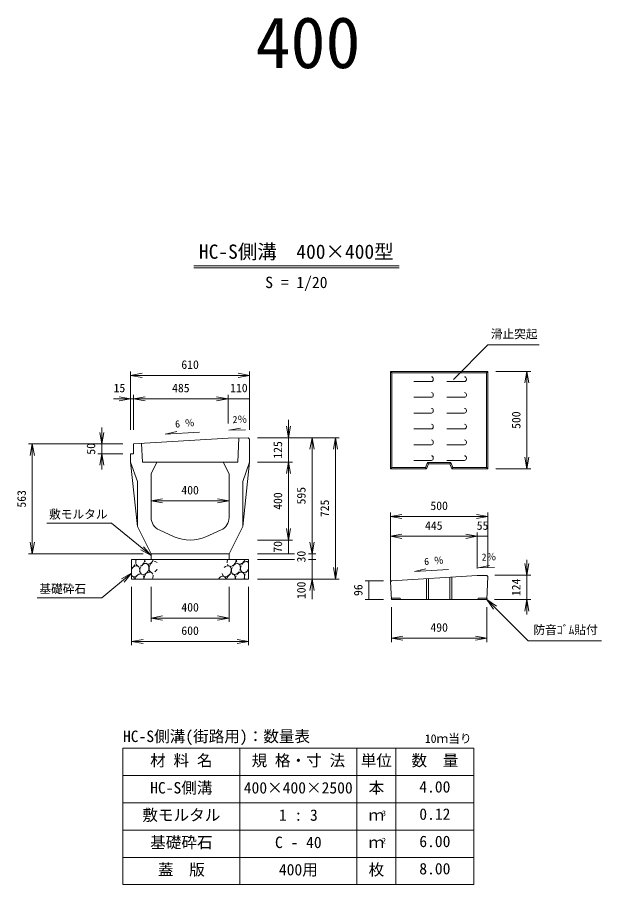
# Model space of a CAD drawing. Units: millimetres, scale not verified. Extents: x 7326 to 28050, y 3664 to 17948.
# Drawn here: x 18189 to 21184, y 3664 to 8113 of the extents above; entities that cross this region are included whole.
import ezdxf
from ezdxf.enums import TextEntityAlignment as Align

# ---------------------------------------------------------------- set-up
doc = ezdxf.new("R2010")
doc.units = ezdxf.units.MM
doc.header["$LTSCALE"] = 20
doc.layers.add('0_2', color=4, linetype='Continuous', lineweight=18)
doc.styles.add('ＭＳ ゴシック-5.0-0.0', font='')
doc.styles.get('ＭＳ ゴシック-5.0-0.0').set_extended_font_data('ＭＳ ゴシック-5.0-0.0')

msp = doc.modelspace()

# ---------------------------------------------------------------- linework, layer by layer
at = {"layer": '0_2'}
for p, q in [((19092.61, 6838.57), (20146.19, 6838.57)), ((19092.61, 6828.57), (20146.19, 6828.57)), ((20424.41, 6256), (20601.52, 6433.1)), ((20601.52, 6433.1), (20863.43, 6433.1)), ((18769.4, 5996.67), (18769.4, 6296.67)), ((18769.4, 6276.67), (18828.49, 6287.09)), ((18769.4, 6276.67), (18828.49, 6266.25)), ((19379.4, 6276.67), (18769.4, 6276.67)), ((19379.4, 6276.67), (19320.31, 6287.09)), ((19379.4, 6276.67), (19320.31, 6266.25)), ((19379.4, 5996.67), (19379.4, 6296.67)), ((20101.32, 6296.92), (20108.32, 6289.92)), ((20108.32, 5803.92), (20108.32, 6289.92)), ((20108.32, 6289.92), (20594.32, 6289.92)), ((20601.32, 6296.92), (20594.32, 6289.92)), ((20594.32, 6289.92), (20594.32, 5803.92)), ((20641.32, 6296.92), (20821.32, 6296.92)), ((20801.32, 6296.92), (20790.9, 6237.83)), ((20801.32, 6296.92), (20811.74, 6237.83)), ((20801.32, 5796.92), (20801.32, 6296.92)), ((20221.32, 6244.92), (20311.32, 6244.92)), ((20321.32, 6258.92), (20321.32, 6254.92)), ((20391.32, 6244.92), (20481.32, 6244.92)), ((20491.32, 6258.92), (20491.32, 6254.92)), ((18769.4, 6156.67), (18681.98, 6156.67)), ((18769.4, 6156.67), (18710.31, 6167.09)), ((18769.4, 6156.67), (18710.31, 6146.25)), ((18769.4, 6156.67), (18784.4, 6156.67)), ((18784.4, 5996.67), (18784.4, 6176.67)), ((18784.4, 6156.67), (18843.49, 6167.09)), ((18784.4, 6156.67), (18843.49, 6146.25)), ((19269.4, 6156.67), (18784.4, 6156.67)), ((19269.4, 6156.67), (19210.31, 6167.09)), ((19269.4, 6156.67), (19210.31, 6146.25)), ((19269.4, 6029.39), (19269.4, 6176.67)), ((19269.4, 6156.67), (19379.4, 6156.67)), ((20221.32, 6163.92), (20311.32, 6163.92)), ((20321.32, 6177.92), (20321.32, 6173.92)), ((20391.32, 6163.92), (20481.32, 6163.92)), ((20491.32, 6177.92), (20491.32, 6173.92)), ((20321.32, 6096.92), (20321.32, 6092.92)), ((20491.32, 6096.92), (20491.32, 6092.92)), ((20221.32, 6082.92), (20311.32, 6082.92)), ((20391.32, 6082.92), (20481.32, 6082.92)), ((18621.02, 5924.67), (18621.02, 6009.74)), ((19579.4, 5956.67), (19568.98, 6015.76)), ((19579.4, 5956.67), (19579.4, 6047.8)), ((19579.4, 5956.67), (19589.82, 6015.76)), ((20321.32, 6015.92), (20321.32, 6011.92)), ((20491.32, 6015.92), (20491.32, 6011.92)), ((18621.02, 5924.67), (18610.6, 5983.76)), ((18621.02, 5924.67), (18631.44, 5983.76)), ((18947.02, 5975.19), (19005.38, 5989.13)), ((18947.02, 5975.19), (19121.67, 5985.67)), ((19273.63, 5994.78), (19332.5, 6006.38)), ((19273.63, 5994.78), (19357.68, 5996.47)), ((20221.32, 6001.92), (20311.32, 6001.92)), ((20391.32, 6001.92), (20481.32, 6001.92)), ((18245.18, 5924.67), (18729.4, 5924.67)), ((18265.18, 5924.67), (18254.76, 5865.59)), ((18265.18, 5924.67), (18275.6, 5865.59)), ((18265.18, 5924.67), (18265.18, 5361.67)), ((18621.02, 5924.67), (18621.02, 5874.67)), ((19419.4, 5956.67), (19839.4, 5956.67)), ((19579.4, 5956.67), (19579.4, 5831.67)), ((19699.4, 5956.67), (19688.98, 5897.59)), ((19699.4, 5956.67), (19709.82, 5897.59)), ((19699.4, 5956.67), (19699.4, 5361.67)), ((19819.4, 5956.67), (19808.98, 5897.59)), ((19819.4, 5956.67), (19829.82, 5897.59)), ((19819.4, 5956.67), (19819.4, 5231.67)), ((20221.32, 5920.92), (20311.32, 5920.92)), ((20321.32, 5934.92), (20321.32, 5930.92)), ((20391.32, 5920.92), (20481.32, 5920.92)), ((20491.32, 5934.92), (20491.32, 5930.92)), ((18601.02, 5874.67), (18729.4, 5874.67)), ((18621.02, 5874.67), (18610.6, 5815.59)), ((18621.02, 5874.67), (18621.02, 5794.23)), ((18621.02, 5874.67), (18631.44, 5815.59)), ((18804.4, 5501.67), (18769.4, 5831.67)), ((19379.4, 5831.67), (19344.4, 5501.67)), ((19419.4, 5831.67), (19599.4, 5831.67)), ((19579.4, 5831.67), (19568.98, 5772.59)), ((19579.4, 5831.67), (19589.82, 5772.59)), ((19579.4, 5431.67), (19579.4, 5831.67)), ((20221.32, 5839.92), (20311.32, 5839.92)), ((20321.32, 5853.92), (20321.32, 5849.92)), ((20391.32, 5839.92), (20481.32, 5839.92)), ((20491.32, 5853.92), (20491.32, 5849.92)), ((20801.32, 5796.92), (20790.9, 5856.01)), ((20801.32, 5796.92), (20811.74, 5856.01)), ((20108.32, 5803.92), (20101.32, 5796.92)), ((20281.58, 5803.92), (20108.32, 5803.92)), ((20291.58, 5828.92), (20281.58, 5803.92)), ((20281.58, 5803.92), (20286.32, 5796.92)), ((20411.06, 5828.92), (20291.58, 5828.92)), ((20291.58, 5828.92), (20296.32, 5821.92)), ((20411.06, 5828.92), (20406.32, 5821.92)), ((20421.06, 5803.92), (20411.06, 5828.92)), ((20421.06, 5803.92), (20416.32, 5796.92)), ((20594.32, 5803.92), (20421.06, 5803.92)), ((20594.32, 5803.92), (20601.32, 5796.92)), ((20641.32, 5796.92), (20821.32, 5796.92)), ((18874.4, 5632.55), (18933.49, 5642.97)), ((18874.4, 5632.55), (18933.49, 5622.13)), ((18874.4, 5632.55), (19274.4, 5632.55)), ((19274.4, 5632.55), (19215.31, 5642.97)), ((19274.4, 5632.55), (19215.31, 5622.13)), ((20101.32, 5222.41), (20101.32, 5572.29)), ((20101.32, 5552.29), (20160.41, 5562.71)), ((20601.32, 5552.29), (20542.23, 5562.71)), ((20601.32, 5291.41), (20601.32, 5572.29)), ((18671.35, 5518.68), (18339.87, 5518.68)), ((18874.4, 5351.67), (18671.35, 5518.68)), ((20101.32, 5552.29), (20160.41, 5541.88)), ((20601.32, 5552.29), (20101.32, 5552.29)), ((20601.32, 5552.29), (20542.23, 5541.88)), ((19579.4, 5431.67), (19568.98, 5490.76)), ((19579.4, 5431.67), (19589.82, 5490.76)), ((19419.4, 5431.67), (19599.4, 5431.67)), ((19579.4, 5431.67), (19579.4, 5361.67)), ((20101.32, 5450.79), (20160.41, 5461.21)), ((20101.32, 5450.79), (20160.41, 5440.38)), ((20546.49, 5450.79), (20101.32, 5450.79)), ((20546.49, 5450.79), (20487.4, 5461.21)), ((20546.49, 5450.79), (20487.4, 5440.38)), ((20546.49, 5286.12), (20546.49, 5470.79)), ((20546.49, 5450.79), (20601.32, 5450.79)), ((18265.18, 5361.67), (18254.76, 5420.76)), ((18265.18, 5361.67), (18275.6, 5420.76)), ((18874.4, 5351.67), (18835.39, 5397.26)), ((19699.4, 5361.67), (19688.98, 5420.76)), ((19699.4, 5361.67), (19709.82, 5420.76)), ((18245.18, 5361.67), (18834.4, 5361.67)), ((18874.4, 5351.67), (18822.15, 5381.16)), ((19419.4, 5361.67), (19609.37, 5361.67)), ((19681.54, 5361.67), (19719.4, 5361.67)), ((19699.4, 5361.67), (19699.4, 5331.67)), ((19419.4, 5331.67), (19609.37, 5331.67)), ((19681.54, 5331.67), (19719.4, 5331.67)), ((19699.4, 5331.67), (19699.4, 5231.67)), ((20550.72, 5289.43), (20609.59, 5301.03)), ((20801.32, 5251.41), (20790.9, 5310.5)), ((20801.32, 5251.41), (20801.32, 5330.46)), ((20801.32, 5251.41), (20811.74, 5310.5)), ((18774.4, 5261.67), (18621.35, 5135.79)), ((18774.4, 5261.67), (18722.15, 5232.19)), ((18774.4, 5261.67), (18735.39, 5216.09)), ((19819.4, 5231.67), (19808.98, 5290.76)), ((19819.4, 5231.67), (19829.82, 5290.76)), ((20224.1, 5269.83), (20282.46, 5283.77)), ((20224.1, 5269.83), (20398.76, 5280.31)), ((20550.72, 5289.43), (20634.76, 5291.11)), ((20636.32, 5251.41), (20821.32, 5251.41)), ((20801.32, 5126.41), (20801.32, 5251.41)), ((19419.4, 5231.67), (19839.4, 5231.67)), ((19699.4, 5231.67), (19688.98, 5172.59)), ((19699.4, 5231.67), (19699.4, 5128.85)), ((19699.4, 5231.67), (19709.82, 5172.59)), ((19971.32, 5222.7), (20066.15, 5222.7)), ((19991.32, 5222.7), (19991.32, 5126.41)), ((20286.32, 5231.25), (20286.32, 5126.41)), ((20296.32, 5231.89), (20296.32, 5126.41)), ((20406.32, 5238.93), (20406.32, 5126.41)), ((20416.32, 5239.57), (20416.32, 5126.41)), ((18774.4, 4891.67), (18774.4, 5191.67)), ((18874.4, 5011.67), (18874.4, 5191.67)), ((19274.4, 5011.67), (19274.4, 5191.67)), ((19374.4, 4891.67), (19374.4, 5191.67)), ((18621.35, 5135.79), (18289.87, 5135.79)), ((19971.32, 5126.41), (20066.32, 5126.41)), ((20151.32, 5133.41), (20105.95, 5133.41)), ((20151.32, 5133.41), (20153.2, 5126.41)), ((20551.32, 5133.41), (20549.44, 5126.41)), ((20551.32, 5133.41), (20596.69, 5133.41)), ((20596.32, 5126.41), (20645.47, 5091.99)), ((20596.32, 5126.41), (20630.73, 5077.26)), ((20596.32, 5126.41), (20807.34, 4915.38)), ((20635.65, 5126.41), (20821.32, 5126.41)), ((20801.32, 5126.41), (20790.9, 5067.32)), ((20801.32, 5126.41), (20811.74, 5067.32)), ((20801.32, 5049.85), (20801.32, 5126.41)), ((20106.32, 4908.08), (20106.32, 5086.41)), ((20596.32, 4908.08), (20596.32, 5086.41)), ((18874.4, 5031.67), (18933.49, 5042.09)), ((18874.4, 5031.67), (18933.49, 5021.25)), ((18874.4, 5031.67), (19274.4, 5031.67)), ((19274.4, 5031.67), (19215.31, 5042.09)), ((19274.4, 5031.67), (19215.31, 5021.25)), ((18774.4, 4911.67), (18833.49, 4922.09)), ((18774.4, 4911.67), (18833.49, 4901.25)), ((18774.4, 4911.67), (19374.4, 4911.67)), ((19374.4, 4911.67), (19315.31, 4922.09)), ((19374.4, 4911.67), (19315.31, 4901.25)), ((20106.32, 4928.08), (20165.41, 4938.49)), ((20106.32, 4928.08), (20165.41, 4917.66)), ((20106.32, 4928.08), (20596.32, 4928.08)), ((20596.32, 4928.08), (20537.23, 4938.49)), ((20596.32, 4928.08), (20537.23, 4917.66)), ((21184.38, 4915.38), (20807.34, 4915.38)), ((19929.4, 4363.61), (19929.4, 3663.61)), ((20129.4, 4363.61), (20129.4, 3663.61)), ((18729.4, 4083.61), (20529.4, 4083.61)), ((18729.4, 3943.61), (20529.4, 3943.61)), ((18729.4, 3803.61), (20529.4, 3803.61))]:
    msp.add_line(p, q, dxfattribs=at)
at = {"layer": '0_2', "color": 2}
for p, q in [((20101.32, 6296.92), (20601.32, 6296.92)), ((20101.32, 5796.92), (20101.32, 6296.92)), ((20601.32, 5796.92), (20601.32, 6296.92)), ((19269.4, 5954.47), (18784.4, 5925.37)), ((18784.4, 5925.37), (18784.4, 5874.67)), ((18824.24, 5927.76), (18829.4, 5831.67)), ((19372.4, 5956.53), (19269.4, 5954.47)), ((19319.4, 5831.67), (19324.36, 5955.57)), ((19372.4, 5956.53), (19379.4, 5949.67)), ((19379.4, 5949.67), (19379.4, 5831.67)), ((18769.4, 5874.67), (18769.4, 5831.67)), ((18769.4, 5874.67), (18784.4, 5874.67)), ((18769.4, 5831.67), (18804.4, 5731.62)), ((18829.4, 5831.67), (19319.4, 5831.67)), ((18904.4, 5831.67), (18874.4, 5771.67)), ((19244.4, 5831.67), (19274.4, 5771.67)), ((19379.4, 5831.67), (19344.4, 5731.62)), ((20101.32, 5796.92), (20286.32, 5796.92)), ((20296.32, 5821.92), (20286.32, 5796.92)), ((20296.32, 5821.92), (20406.32, 5821.92)), ((20406.32, 5821.92), (20416.32, 5796.92)), ((20416.32, 5796.92), (20601.32, 5796.92)), ((18874.4, 5547.17), (18874.4, 5771.67)), ((19274.4, 5547.17), (19274.4, 5771.67)), ((18804.4, 5731.62), (18804.4, 5501.67)), ((19344.4, 5731.62), (19344.4, 5501.67)), ((18804.4, 5501.67), (18874.4, 5361.67)), ((18915.98, 5483.2), (18993.21, 5448.9)), ((19232.82, 5483.2), (19155.6, 5448.9)), ((19344.4, 5501.67), (19274.4, 5361.67)), ((18874.4, 5361.67), (19274.4, 5361.67)), ((18874.4, 5331.67), (18874.4, 5361.67)), ((19274.4, 5331.67), (19274.4, 5361.67)), ((18774.4, 5231.67), (18774.4, 5331.67)), ((18774.4, 5331.67), (19374.4, 5331.67)), ((19374.4, 5231.67), (19374.4, 5331.67)), ((18774.4, 5231.67), (19374.4, 5231.67)), ((20106.15, 5222.7), (20101.43, 5217.41)), ((20101.43, 5217.41), (20106.32, 5126.41)), ((20546.49, 5249.12), (20106.15, 5222.7)), ((20596.27, 5250.11), (20546.49, 5249.12)), ((20596.27, 5250.11), (20601.07, 5245.22)), ((20601.07, 5245.22), (20596.32, 5126.41)), ((20106.32, 5126.41), (20596.32, 5126.41)), ((18729.4, 4363.61), (18729.4, 3663.61)), ((18729.4, 4363.61), (20529.4, 4363.61)), ((19329.4, 4363.61), (19329.4, 3663.61)), ((20529.4, 4363.61), (20529.4, 3663.61)), ((18729.4, 4223.61), (20529.4, 4223.61)), ((18729.4, 3663.61), (20529.4, 3663.61))]:
    msp.add_line(p, q, dxfattribs=at)
at = {"layer": '0_2', "color": 9}
for p, q in [((20106.32, 5126.41), (20105.95, 5133.41)), ((20105.95, 5133.41), (20151.32, 5133.41)), ((20153.2, 5126.41), (20106.32, 5126.41)), ((20151.32, 5133.41), (20153.2, 5126.41)), ((20551.32, 5133.41), (20549.44, 5126.41)), ((20549.44, 5126.41), (20596.32, 5126.41)), ((20596.69, 5133.41), (20551.32, 5133.41)), ((20596.32, 5126.41), (20596.69, 5133.41))]:
    msp.add_line(p, q, dxfattribs=at)
at = {"layer": '0_2'}
for centre, start, end in [((20311.32, 6258.92), 0, 90), ((20311.32, 6254.92), 270, 0), ((20481.32, 6258.92), 0, 90), ((20481.32, 6254.92), 270, 0), ((20311.32, 6177.92), 0, 90), ((20481.32, 6177.92), 0, 90), ((20311.32, 6173.92), 270, 0), ((20481.32, 6173.92), 270, 0), ((20311.32, 6096.92), 0, 90), ((20481.32, 6096.92), 0, 90), ((20311.32, 6092.92), 270, 0), ((20481.32, 6092.92), 270, 0), ((20311.32, 6015.92), 0, 90), ((20311.32, 6011.92), 270, 0), ((20481.32, 6015.92), 0, 90), ((20481.32, 6011.92), 270, 0), ((20311.32, 5934.92), 0, 90), ((20311.32, 5930.92), 270, 0), ((20481.32, 5934.92), 0, 90), ((20481.32, 5930.92), 270, 0), ((20311.32, 5853.92), 0, 90), ((20311.32, 5849.92), 270, 0), ((20481.32, 5853.92), 0, 90), ((20481.32, 5849.92), 270, 0)]:
    msp.add_arc(centre, 10, start, end, dxfattribs=at)
at = {"layer": '0_2', "color": 2}
for centre, radius, start, end in [((18944.4, 5547.17), 70, 180, 246.04774), ((19204.4, 5547.17), 70, 293.95226, 0), ((19074.4, 5631.67), 200, 246.04774, 293.95226)]:
    msp.add_arc(centre, radius, start, end, dxfattribs=at)
at = {"layer": '0_2'}
for centre, start_param, end_param in [((18772.34, 5314.73), 3.8493841, 4.6902001), ((18793.22, 5271.82), 4.8928581, 7.840068), ((18818.79, 5325.47), 1.6822672, 3.0041978), ((18772.34, 5314.73), 5.1474802, 5.7147216), ((18840.01, 5283.04), 1.5802698, 7.6313716), ((18818.79, 5325.47), 3.7709083, 5.2928579), ((18865.87, 5336.68), 2.0795248, 2.547628), ((18865.87, 5336.68), 2.9199025, 4.8956003), ((18887.24, 5293.21), 1.0316857, 3.395071), ((18887.24, 5293.21), 6.0011175, 6.7364116), ((19262.07, 5271.42), 2.320676, 7.4860293), ((19287.64, 5325.07), 1.6822672, 2.2705704), ((19287.64, 5325.07), 2.5502995, 5.2928579), ((19308.86, 5282.64), 4.8597842, 7.6713492), ((19334.72, 5336.28), 2.0795248, 2.5744435), ((19334.72, 5336.28), 2.9579169, 4.8956003), ((19356.09, 5292.81), 1.6954897, 4.6625812), ((19356.09, 5292.81), 6.0011175, 7.7378401), ((18793.22, 5271.82), 2.8236307, 4.347989), ((18814.07, 5229.24), 0.0324618, 1.8168834), ((18861.01, 5239.43), 1.3150626, 2.1784748), ((18861.01, 5239.43), 5.7286705, 7.256989), ((18887.24, 5293.21), 4.0306578, 4.6625812), ((19282.92, 5228.84), 0.7069732, 1.8168834), ((19308.86, 5282.64), 1.6079237, 4.5711327), ((19282.92, 5228.84), 5.1582417, 6.5669059), ((19329.86, 5239.03), 4.7966503, 7.602652), ((19376.94, 5250.24), 1.6544758, 2.6284553), ((19376.94, 5250.24), 0.7283933, 1.3802926), ((18766.99, 5218.03), 5.5751573, 6.5743529), ((18814.07, 5229.24), 5.1582417, 5.8599737), ((18861.01, 5239.43), 4.7966503, 5.462491), ((19235.84, 5217.63), 5.5751573, 7.6831531), ((19329.86, 5239.03), 1.6215093, 2.1784748)]:
    msp.add_ellipse(centre, major_axis=(13.56, 26.74), ratio=0.710984, start_param=start_param, end_param=end_param, dxfattribs=at)

# ---------------------------------------------------------------- texts
at = {"layer": '0_2', "color": 7, "style": 'ＭＳ ゴシック-5.0-0.0'}
for s, height, p in [('400', 263.9, (19409.43, 7773.5)), ('HC-S側溝\u3000400×400型', 73.31, (19119.47, 6852.64)), ('S = 1/20', 58.65, (19459.47, 6706.64)), ('滑止突起', 43.99, (20615.74, 6453.23)), ('610', 43.99, (19029.4, 6296.67)), ('15', 43.99, (18681.98, 6176.67)), ('485', 43.99, (18981.9, 6176.67)), ('110', 43.99, (19279.4, 6176.67)), ('400', 43.99, (19029.4, 5652.55)), ('500', 43.99, (20306.32, 5572.29)), ('敷モルタル', 43.99, (18351.19, 5528.71)), ('445', 43.99, (20278.9, 5470.79)), ('55', 43.99, (20543.9, 5470.79)), ('基礎砕石', 43.99, (18301.19, 5145.82)), ('400', 43.99, (19029.4, 5051.67)), ('600', 43.99, (19029.4, 4931.67)), ('490', 43.99, (20306.36, 4948.06)), ('防音ｺﾞﾑ貼付', 43.99, (20834.38, 4935.38)), ('HC-S側溝(街路用)：数量表', 58.65, (18730.07, 4377.7)), ('10ｍ当り', 43.99, (20278.04, 4377.65)), ('材 料 名', 58.65, (18869.45, 4253.67)), ('規 格・寸 法', 58.65, (19389.45, 4253.67)), ('単位', 58.65, (19949.45, 4253.67)), ('数\u3000量', 58.65, (20209.45, 4253.67)), ('HC-S側溝', 58.65, (18869.45, 4113.71)), ('400×400×2500', 58.65, (19349.45, 4113.71)), ('本', 58.65, (19989.45, 4113.66)), ('4.00', 58.65, (20249.4, 4118.68)), ('敷モルタル', 58.65, (18829.45, 3973.71)), ('0.12', 58.65, (20249.4, 3978.68)), ('1 : 3', 58.65, (19529.45, 3973.71)), ('ｍ', 58.65, (19989.45, 3973.66)), ('3', 29.33, (20057.77, 4006.17)), ('基礎砕石', 58.65, (18869.45, 3833.71)), ('C - 40', 58.65, (19509.45, 3833.71)), ('ｍ', 58.65, (19989.45, 3833.66)), ('2', 29.33, (20057.77, 3866.17)), ('6.00', 58.65, (20249.4, 3838.68)), ('蓋\u3000版', 58.65, (18909.45, 3693.67)), ('400用', 58.65, (19529.45, 3693.67)), ('枚', 58.65, (19989.45, 3693.64)), ('8.00', 58.65, (20249.4, 3698.65))]:
    msp.add_text(s, height=height, dxfattribs=at).set_placement(p, align=Align.BOTTOM_LEFT)
for s, height, rotation, p in [('6 ％', 36.66, 4.289, (18999.52, 5997.17)), ('2％', 36.66, 1.146, (19292.67, 6020.13)), ('500', 43.99, 90, (20781.32, 6001.93)), ('50', 43.99, 90, (18601.02, 5869.67)), ('125', 43.99, 90, (19559.4, 5849.17)), ('595', 43.99, 90, (19679.4, 5614.17)), ('563', 43.99, 90, (18245.18, 5598.17)), ('400', 43.99, 90, (19559.4, 5586.67)), ('725', 43.99, 90, (19799.4, 5549.17)), ('70', 43.99, 90, (19559.4, 5366.67)), ('30', 43.99, 90, (19679.4, 5316.67)), ('6 ％', 36.66, 4.289, (20276.6, 5291.82)), ('2％', 36.66, 1.146, (20569.76, 5314.77)), ('100', 43.99, 90, (19679.4, 5128.85)), ('124', 43.99, 90, (20781.32, 5143.91)), ('96', 43.99, 90, (19971.32, 5144.55))]:
    msp.add_text(s, height=height, rotation=rotation, dxfattribs=at).set_placement(p, align=Align.BOTTOM_LEFT)

doc.saveas('drawing.dxf')
